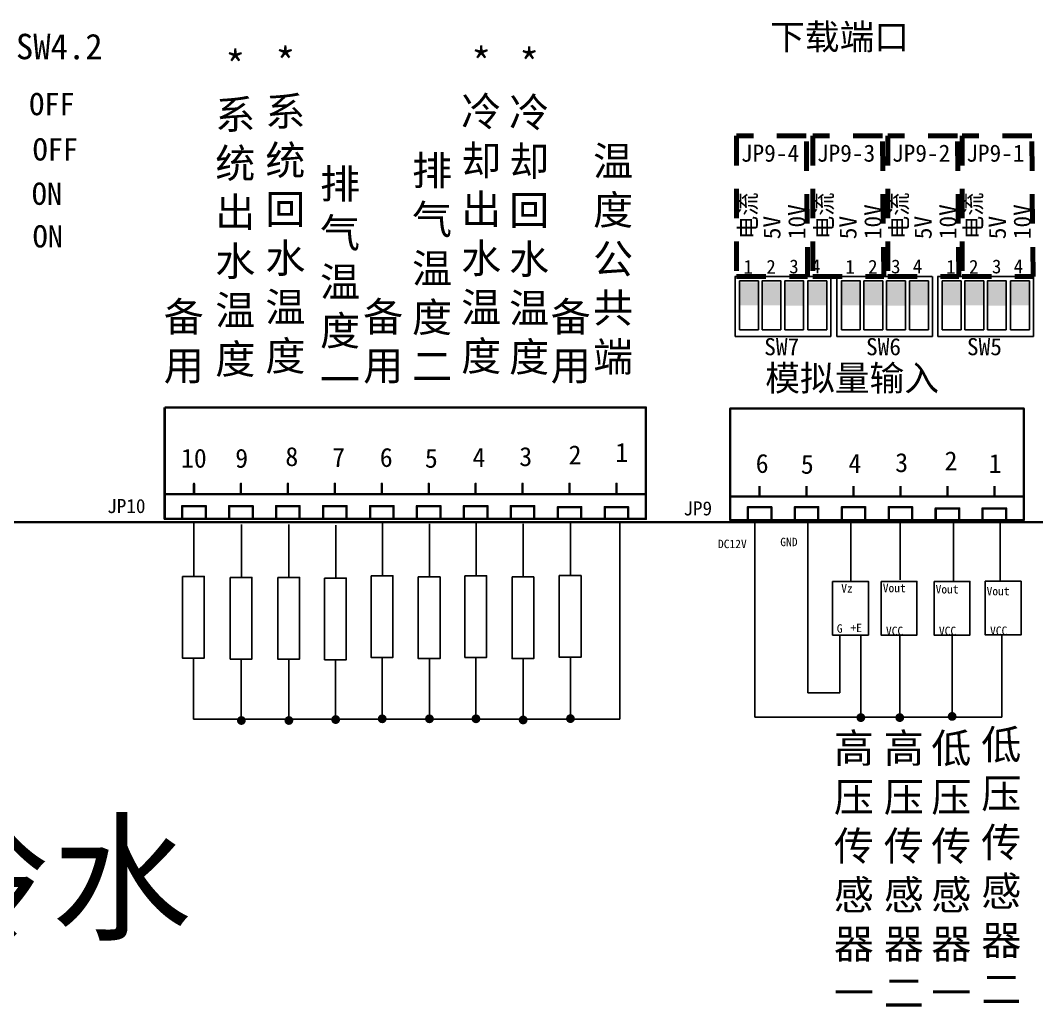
# Model space of a CAD drawing. Extents: x -2.3 to 27.3, y 18.5 to 36.9.
# Drawn here: x 1.59 to 5.92, y 28.876 to 33.077 of the extents above; entities that cross this region are included whole.
import ezdxf
from ezdxf.enums import TextEntityAlignment as Align

# ---------------------------------------------------------------- set-up
doc = ezdxf.new("R2010")
doc.units = 0
doc.header["$MEASUREMENT"] = 0
doc.linetypes.add('ACAD_ISO07W100', pattern=[3, 0, -3])
doc.linetypes.add('HIDDEN2', pattern=[0.1875, 0.125, -0.0625])
doc.layers.get('0').update_dxf_attribs({"linetype": 'CONTINUOUS'})
for name, color, linetype in [('BOTTOMSOLDER', 250, 'CONTINUOUS'), ('KEEPOUTLAYER', 250, 'CONTINUOUS'), ('TOPOVERLAY', 250, 'CONTINUOUS')]:
    doc.layers.add(name, color=color, linetype=linetype)
doc.styles.add('宋体', font='')
doc.styles.get('宋体').set_extended_font_data('SimSun')

msp = doc.modelspace()

# ---------------------------------------------------------------- hatches: boundary and pattern name
for points in [[(4.6532, 31.9608), (4.7333, 31.9608), (4.7333, 31.8627), (4.6532, 31.8627)], [(4.7509, 31.9612), (4.8311, 31.9612), (4.8311, 31.8631), (4.7509, 31.8631)], [(4.8466, 31.9603), (4.9268, 31.9603), (4.9268, 31.8622), (4.8466, 31.8622)], [(4.9449, 31.9607), (5.0251, 31.9607), (5.0251, 31.8626), (4.9449, 31.8626)], [(5.0868, 31.9608), (5.167, 31.9608), (5.167, 31.8627), (5.0868, 31.8627)], [(5.1846, 31.9612), (5.2647, 31.9612), (5.2647, 31.8631), (5.1846, 31.8631)], [(5.2803, 31.9603), (5.3605, 31.9603), (5.3605, 31.8622), (5.2803, 31.8622)], [(5.3786, 31.9607), (5.4588, 31.9607), (5.4588, 31.8626), (5.3786, 31.8626)], [(5.5168, 31.9608), (5.597, 31.9608), (5.597, 31.8627), (5.5168, 31.8627)], [(5.6145, 31.9612), (5.6947, 31.9612), (5.6947, 31.8631), (5.6145, 31.8631)], [(5.7103, 31.9603), (5.7905, 31.9603), (5.7905, 31.8622), (5.7103, 31.8622)], [(5.8086, 31.9607), (5.8888, 31.9607), (5.8888, 31.8626), (5.8086, 31.8626)]]:
    msp.add_hatch(color=256).paths.add_polyline_path(points)
h = msp.add_hatch(color=256)
edge = h.paths.add_edge_path()
edge.add_arc((2.5316, 30.0946), 0.0189, 180, 540)
h = msp.add_hatch(color=256)
edge = h.paths.add_edge_path()
edge.add_arc((2.734, 30.0946), 0.0189, 180, 540)
h = msp.add_hatch(color=256)
edge = h.paths.add_edge_path()
edge.add_arc((2.9334, 30.0985), 0.0189, 180, 540)
h = msp.add_hatch(color=256)
edge = h.paths.add_edge_path()
edge.add_arc((3.1318, 30.1019), 0.0189, 180, 540)
h = msp.add_hatch(color=256)
edge = h.paths.add_edge_path()
edge.add_arc((3.3328, 30.1019), 0.0189, 180, 540)
h = msp.add_hatch(color=256)
edge = h.paths.add_edge_path()
edge.add_arc((3.5312, 30.1019), 0.0189, 180, 540)
h = msp.add_hatch(color=256)
edge = h.paths.add_edge_path()
edge.add_arc((3.7322, 30.0969), 0.0189, 180, 540)
h = msp.add_hatch(color=256)
edge = h.paths.add_edge_path()
edge.add_arc((3.9337, 30.1026), 0.0189, 180, 540)
h = msp.add_hatch(color=256)
edge = h.paths.add_edge_path()
edge.add_arc((5.171, 30.1069), 0.0189, 180, 540)
h = msp.add_hatch(color=256)
edge = h.paths.add_edge_path()
edge.add_arc((5.3368, 30.1069), 0.0189, 180, 540)
h = msp.add_hatch(color=256)
edge = h.paths.add_edge_path()
edge.add_arc((5.56, 30.1121), 0.0189, 180, 540)

# ---------------------------------------------------------------- linework, layer by layer
for p, q in [((5.0409, 31.986), (4.6339, 31.986)), ((4.6356, 31.9863), (4.6356, 31.7297)), ((5.0425, 31.9863), (5.0425, 31.7297)), ((5.4745, 31.986), (5.0676, 31.986)), ((5.0693, 31.9863), (5.0693, 31.7297)), ((5.4762, 31.9863), (5.4762, 31.7297)), ((5.9045, 31.986), (5.4976, 31.986)), ((5.4993, 31.9863), (5.4993, 31.7297)), ((5.9062, 31.9863), (5.9062, 31.7297)), ((4.6542, 31.7589), (4.7346, 31.7589)), ((4.7504, 31.7589), (4.8307, 31.7589)), ((4.8467, 31.7589), (4.9271, 31.7589)), ((4.945, 31.7589), (5.0254, 31.7589)), ((5.0879, 31.7589), (5.1683, 31.7589)), ((5.184, 31.7589), (5.2644, 31.7589)), ((5.2804, 31.7589), (5.3608, 31.7589)), ((5.3787, 31.7589), (5.4591, 31.7589)), ((5.5179, 31.7589), (5.5983, 31.7589)), ((5.614, 31.7589), (5.6944, 31.7589)), ((5.7104, 31.7589), (5.7908, 31.7589)), ((5.8087, 31.7589), (5.889, 31.7589)), ((4.6356, 31.7297), (5.0425, 31.7297)), ((5.0693, 31.7297), (5.4762, 31.7297)), ((5.4993, 31.7297), (5.9062, 31.7297))]:
    msp.add_line(p, q)
for points in [[(4.6542, 31.7589), (4.6542, 31.9671), (4.7346, 31.9671), (4.7346, 31.7589)], [(4.7504, 31.7589), (4.7504, 31.9671), (4.8307, 31.9671), (4.8307, 31.7589)], [(4.8467, 31.7589), (4.8467, 31.9671), (4.9271, 31.9671), (4.9271, 31.7589)], [(4.945, 31.7589), (4.945, 31.9671), (5.0254, 31.9671), (5.0254, 31.7589)], [(5.0879, 31.7589), (5.0879, 31.9671), (5.1683, 31.9671), (5.1683, 31.7589)], [(5.184, 31.7589), (5.184, 31.9671), (5.2644, 31.9671), (5.2644, 31.7589)], [(5.2804, 31.7589), (5.2804, 31.9671), (5.3608, 31.9671), (5.3608, 31.7589)], [(5.3787, 31.7589), (5.3787, 31.9671), (5.4591, 31.9671), (5.4591, 31.7589)], [(5.5179, 31.7589), (5.5179, 31.9671), (5.5983, 31.9671), (5.5983, 31.7589)], [(5.614, 31.7589), (5.614, 31.9671), (5.6944, 31.9671), (5.6944, 31.7589)], [(5.7104, 31.7589), (5.7104, 31.9671), (5.7908, 31.9671), (5.7908, 31.7589)], [(5.8087, 31.7589), (5.8087, 31.9671), (5.889, 31.9671), (5.889, 31.7589)]]:
    msp.add_lwpolyline(points)
at = {"layer": 'BOTTOMSOLDER', "color": 0, "linetype": 'Continuous'}
for p, q in [((2.3285, 30.9338), (2.3285, 30.708)), ((2.5321, 30.9298), (2.5321, 30.704)), ((2.7345, 30.9301), (2.7345, 30.7043)), ((2.9339, 30.927), (2.9339, 30.7012)), ((3.1323, 30.9372), (3.1323, 30.7114)), ((3.3333, 30.9321), (3.3333, 30.7063)), ((3.5317, 30.9372), (3.5317, 30.7114)), ((3.7327, 30.9321), (3.7327, 30.7063)), ((3.9342, 30.9379), (3.9342, 30.7121)), ((4.1441, 30.1001), (4.1441, 30.9396)), ((4.719, 30.1085), (4.719, 30.9396)), ((4.9453, 30.2119), (4.9453, 30.9396)), ((5.1287, 30.6871), (5.1287, 30.9388)), ((5.3384, 30.6931), (5.3384, 30.9447)), ((5.5653, 30.6871), (5.5653, 30.9388)), ((5.7642, 30.6909), (5.7642, 30.9425)), ((5.8534, 30.9396), (5.8534, 30.9396)), ((2.3285, 30.708), (2.3285, 30.708)), ((2.5321, 30.704), (2.5321, 30.704)), ((2.7345, 30.7043), (2.7345, 30.7043)), ((3.1323, 30.7114), (3.1323, 30.7114)), ((3.3333, 30.7063), (3.3333, 30.7063)), ((3.5317, 30.7114), (3.5317, 30.7114)), ((3.7327, 30.7063), (3.7327, 30.7063)), ((3.9342, 30.7121), (3.9342, 30.7121)), ((2.9339, 30.7012), (2.9339, 30.7012)), ((5.0809, 30.4582), (5.0809, 30.2119)), ((5.1708, 30.1085), (5.1708, 30.4582)), ((5.3366, 30.4556), (5.3366, 30.1059)), ((5.5598, 30.4634), (5.5598, 30.1137)), ((5.7714, 30.1085), (5.7714, 30.4589)), ((2.3278, 30.3586), (2.3278, 30.1001)), ((3.1317, 30.3621), (3.1317, 30.1035)), ((3.3326, 30.357), (3.3326, 30.0984)), ((3.5311, 30.3621), (3.5311, 30.1035)), ((3.7321, 30.357), (3.7321, 30.0984)), ((3.9335, 30.3627), (3.9335, 30.1042)), ((2.5314, 30.3547), (2.5314, 30.0961)), ((2.7339, 30.355), (2.7339, 30.0964)), ((2.9332, 30.3519), (2.9332, 30.0933)), ((5.0809, 30.2119), (4.9453, 30.2119)), ((2.3278, 30.1001), (4.1441, 30.1001)), ((5.1708, 30.1085), (4.719, 30.1085)), ((5.1708, 30.1085), (5.7714, 30.1085)), ((5.6356, 30.1085), (5.6356, 30.1085))]:
    msp.add_line(p, q, dxfattribs=at)
at = {"layer": 'BOTTOMSOLDER', "color": 0, "linetype": 'HIDDEN2', "lineweight": 80}
for points in [[(4.6418, 32.5843), (4.6418, 31.986), (4.9443, 31.986), (4.9387, 32.5843), (4.6418, 32.5843)], [(4.9659, 32.5843), (4.9659, 31.986), (5.2683, 31.986), (5.2628, 32.5843), (4.9659, 32.5843)], [(5.2858, 32.5843), (5.2858, 31.986), (5.5883, 31.986), (5.5827, 32.5843), (5.2858, 32.5843)], [(5.6021, 32.5843), (5.6021, 31.986), (5.9045, 31.986), (5.899, 32.5843), (5.6021, 32.5843)]]:
    msp.add_lwpolyline(points, dxfattribs=at)
at = {"layer": 'BOTTOMSOLDER', "color": 0, "linetype": 'Continuous'}
for points in [[(2.2805, 30.708), (2.3733, 30.708), (2.3733, 30.3602), (2.2805, 30.3602)], [(2.4841, 30.704), (2.5769, 30.704), (2.5769, 30.3562), (2.4841, 30.3562)], [(2.6865, 30.7043), (2.7793, 30.7043), (2.7793, 30.3565), (2.6865, 30.3565)], [(3.0843, 30.7114), (3.1771, 30.7114), (3.1771, 30.3636), (3.0843, 30.3636)], [(3.2853, 30.7063), (3.3781, 30.7063), (3.3781, 30.3585), (3.2853, 30.3585)], [(3.4838, 30.7114), (3.5765, 30.7114), (3.5765, 30.3636), (3.4838, 30.3636)], [(3.6847, 30.7063), (3.7775, 30.7063), (3.7775, 30.3585), (3.6847, 30.3585)], [(3.8862, 30.7121), (3.979, 30.7121), (3.979, 30.3643), (3.8862, 30.3643)], [(2.8859, 30.7012), (2.9787, 30.7012), (2.9787, 30.3534), (2.8859, 30.3534)], [(5.0504, 30.6871), (5.2031, 30.6871), (5.2031, 30.4582), (5.0504, 30.4582)], [(5.257, 30.6871), (5.4097, 30.6871), (5.4097, 30.4582), (5.257, 30.4582)], [(5.4829, 30.6871), (5.6356, 30.6871), (5.6356, 30.4582), (5.4829, 30.4582)], [(5.7007, 30.6879), (5.8534, 30.6879), (5.8534, 30.4589), (5.7007, 30.4589)]]:
    msp.add_lwpolyline(points, close=True, dxfattribs=at)
at = {"layer": 'KEEPOUTLAYER', "color": 0, "const_width": 0.01}
msp.add_lwpolyline([(-0.2188, 30.9396), (10.7185, 30.9396)], dxfattribs=at)
at = {"layer": 'TOPOVERLAY', "color": 0, "const_width": 0.01}
for points in [[(2.2048, 30.9532), (2.2048, 31.4282)], [(2.2048, 31.4282), (4.2548, 31.4282)], [(4.2548, 30.9532), (4.2548, 31.4282)], [(4.6148, 31.4232), (5.8648, 31.4232)], [(4.6148, 30.9482), (4.6148, 31.4232)], [(5.8648, 30.9482), (5.8648, 31.4232)], [(2.3298, 31.0582), (2.3298, 31.1032)], [(2.5298, 31.0582), (2.5298, 31.1032)], [(2.7298, 31.0582), (2.7298, 31.1032)], [(2.9298, 31.0582), (2.9298, 31.1032)], [(3.1298, 31.0582), (3.1298, 31.1032)], [(3.3298, 31.0582), (3.3298, 31.1032)], [(3.5298, 31.0582), (3.5298, 31.1032)], [(3.7298, 31.0582), (3.7298, 31.1032)], [(3.9298, 31.0582), (3.9298, 31.1032)], [(4.1298, 31.0582), (4.1298, 31.1032)], [(4.7398, 31.0482), (4.7398, 31.0932)], [(4.9398, 31.0482), (4.9398, 31.0932)], [(5.1398, 31.0482), (5.1398, 31.0932)], [(5.3398, 31.0482), (5.3398, 31.0932)], [(5.5398, 31.0482), (5.5398, 31.0932)], [(5.7398, 31.0482), (5.7398, 31.0932)], [(2.2048, 31.0582), (3.4548, 31.0582)], [(3.4048, 31.0582), (4.2548, 31.0582)], [(4.6148, 31.0482), (5.0598, 31.0482)], [(5.0148, 31.0482), (5.8648, 31.0482)], [(2.2798, 30.9582), (2.2798, 31.0082)], [(2.2798, 31.0082), (2.3798, 31.0082)], [(2.3798, 30.9582), (2.3798, 31.0082)], [(2.4798, 31.0082), (2.5798, 31.0082)], [(2.4798, 30.9582), (2.4798, 31.0082)], [(2.5798, 30.9582), (2.5798, 31.0082)], [(2.6798, 30.9582), (2.6798, 31.0082)], [(2.6798, 31.0082), (2.7798, 31.0082)], [(2.7798, 30.9582), (2.7798, 31.0082)], [(2.8798, 31.0082), (2.9798, 31.0082)], [(2.8798, 30.9582), (2.8798, 31.0082)], [(2.9798, 30.9582), (2.9798, 31.0082)], [(3.0798, 31.0082), (3.1798, 31.0082)], [(3.0798, 30.9582), (3.0798, 31.0082)], [(3.1798, 30.9582), (3.1798, 31.0082)], [(3.2798, 31.0082), (3.3798, 31.0082)], [(3.2798, 30.9582), (3.2798, 31.0082)], [(3.3798, 30.9582), (3.3798, 31.0082)], [(3.4798, 31.0082), (3.5798, 31.0082)], [(3.4798, 30.9582), (3.4798, 31.0082)], [(3.5798, 30.9582), (3.5798, 31.0082)], [(3.6798, 30.9582), (3.6798, 31.0082)], [(3.6798, 31.0082), (3.7798, 31.0082)], [(3.7798, 30.9582), (3.7798, 31.0082)], [(3.8798, 30.9532), (3.8798, 31.0032)], [(3.8798, 31.0032), (3.9798, 31.0032)], [(3.9798, 30.9532), (3.9798, 31.0032)], [(4.0798, 31.0032), (4.1798, 31.0032)], [(4.0798, 30.9532), (4.0798, 31.0032)], [(4.1798, 30.9532), (4.1798, 31.0032)], [(4.6898, 30.9532), (4.6898, 31.0032)], [(4.6898, 31.0032), (4.7898, 31.0032)], [(4.7898, 30.9532), (4.7898, 31.0032)], [(4.8898, 30.9532), (4.8898, 31.0032)], [(4.8898, 31.0032), (4.9898, 31.0032)], [(4.9898, 30.9532), (4.9898, 31.0032)], [(5.0898, 30.9532), (5.0898, 31.0032)], [(5.0898, 31.0032), (5.1898, 31.0032)], [(5.1898, 30.9532), (5.1898, 31.0032)], [(5.2898, 31.0032), (5.3898, 31.0032)], [(5.2898, 30.9532), (5.2898, 31.0032)], [(5.3898, 30.9532), (5.3898, 31.0032)], [(5.4898, 30.9982), (5.5898, 30.9982)], [(5.4898, 30.9482), (5.4898, 30.9982)], [(5.5898, 30.9482), (5.5898, 30.9982)], [(5.6898, 30.9482), (5.6898, 30.9982)], [(5.6898, 30.9982), (5.7898, 30.9982)], [(5.7898, 30.9482), (5.7898, 30.9982)], [(2.2048, 30.9532), (4.2548, 30.9532)], [(4.6148, 30.9482), (5.8648, 30.9482)]]:
    msp.add_lwpolyline(points, dxfattribs=at)
at = {"layer": 'TOPOVERLAY', "color": 0, "const_width": 0.005}
for points in [[(4.2523, 31.4282, 1), (4.2573, 31.4282, 1)], [(4.2523, 31.4282, 1), (4.2573, 31.4282, 1)], [(4.6123, 31.4232, 1), (4.6173, 31.4232, 1)], [(4.6123, 31.4232, 1), (4.6173, 31.4232, 1)], [(5.8623, 31.4232, 1), (5.8673, 31.4232, 1)], [(5.8623, 31.4232, 1), (5.8673, 31.4232, 1)], [(2.3273, 31.1032, 1), (2.3323, 31.1032, 1)], [(2.5273, 31.1032, 1), (2.5323, 31.1032, 1)], [(2.7273, 31.1032, 1), (2.7323, 31.1032, 1)], [(2.9273, 31.1032, 1), (2.9323, 31.1032, 1)], [(3.1273, 31.1032, 1), (3.1323, 31.1032, 1)], [(3.3273, 31.1032, 1), (3.3323, 31.1032, 1)], [(3.5273, 31.1032, 1), (3.5323, 31.1032, 1)], [(3.7273, 31.1032, 1), (3.7323, 31.1032, 1)], [(3.9273, 31.1032, 1), (3.9323, 31.1032, 1)], [(4.1273, 31.1032, 1), (4.1323, 31.1032, 1)], [(2.2023, 31.0582, 1), (2.2073, 31.0582, 1)], [(2.3273, 31.0582, 1), (2.3323, 31.0582, 1)], [(2.5273, 31.0582, 1), (2.5323, 31.0582, 1)], [(2.7273, 31.0582, 1), (2.7323, 31.0582, 1)], [(2.9273, 31.0582, 1), (2.9323, 31.0582, 1)], [(3.1273, 31.0582, 1), (3.1323, 31.0582, 1)], [(3.3273, 31.0582, 1), (3.3323, 31.0582, 1)], [(3.4023, 31.0582, 1), (3.4073, 31.0582, 1)], [(3.4523, 31.0582, 1), (3.4573, 31.0582, 1)], [(3.5273, 31.0582, 1), (3.5323, 31.0582, 1)], [(3.7273, 31.0582, 1), (3.7323, 31.0582, 1)], [(3.9273, 31.0582, 1), (3.9323, 31.0582, 1)], [(4.1273, 31.0582, 1), (4.1323, 31.0582, 1)], [(4.2523, 31.0582, 1), (4.2573, 31.0582, 1)], [(4.6123, 31.0482, 1), (4.6173, 31.0482, 1)], [(4.7373, 31.0482, 1), (4.7423, 31.0482, 1)], [(4.9373, 31.0482, 1), (4.9423, 31.0482, 1)], [(5.0123, 31.0482, 1), (5.0173, 31.0482, 1)], [(5.0573, 31.0482, 1), (5.0623, 31.0482, 1)], [(5.1373, 31.0482, 1), (5.1423, 31.0482, 1)], [(5.3373, 31.0482, 1), (5.3423, 31.0482, 1)], [(5.5373, 31.0482, 1), (5.5423, 31.0482, 1)], [(5.7373, 31.0482, 1), (5.7423, 31.0482, 1)], [(5.8623, 31.0482, 1), (5.8673, 31.0482, 1)], [(2.2773, 31.0082, 1), (2.2823, 31.0082, 1)], [(2.2773, 31.0082, 1), (2.2823, 31.0082, 1)], [(2.3773, 31.0082, 1), (2.3823, 31.0082, 1)], [(2.3773, 31.0082, 1), (2.3823, 31.0082, 1)], [(2.4773, 31.0082, 1), (2.4823, 31.0082, 1)], [(2.4773, 31.0082, 1), (2.4823, 31.0082, 1)], [(2.5773, 31.0082, 1), (2.5823, 31.0082, 1)], [(2.5773, 31.0082, 1), (2.5823, 31.0082, 1)], [(2.6773, 31.0082, 1), (2.6823, 31.0082, 1)], [(2.6773, 31.0082, 1), (2.6823, 31.0082, 1)], [(2.7773, 31.0082, 1), (2.7823, 31.0082, 1)], [(2.7773, 31.0082, 1), (2.7823, 31.0082, 1)], [(2.8773, 31.0082, 1), (2.8823, 31.0082, 1)], [(2.8773, 31.0082, 1), (2.8823, 31.0082, 1)], [(2.9773, 31.0082, 1), (2.9823, 31.0082, 1)], [(2.9773, 31.0082, 1), (2.9823, 31.0082, 1)], [(3.0773, 31.0082, 1), (3.0823, 31.0082, 1)], [(3.0773, 31.0082, 1), (3.0823, 31.0082, 1)], [(3.1773, 31.0082, 1), (3.1823, 31.0082, 1)], [(3.1773, 31.0082, 1), (3.1823, 31.0082, 1)], [(3.2773, 31.0082, 1), (3.2823, 31.0082, 1)], [(3.2773, 31.0082, 1), (3.2823, 31.0082, 1)], [(3.3773, 31.0082, 1), (3.3823, 31.0082, 1)], [(3.3773, 31.0082, 1), (3.3823, 31.0082, 1)], [(3.4773, 31.0082, 1), (3.4823, 31.0082, 1)], [(3.4773, 31.0082, 1), (3.4823, 31.0082, 1)], [(3.5773, 31.0082, 1), (3.5823, 31.0082, 1)], [(3.5773, 31.0082, 1), (3.5823, 31.0082, 1)], [(3.6773, 31.0082, 1), (3.6823, 31.0082, 1)], [(3.6773, 31.0082, 1), (3.6823, 31.0082, 1)], [(3.7773, 31.0082, 1), (3.7823, 31.0082, 1)], [(3.7773, 31.0082, 1), (3.7823, 31.0082, 1)], [(3.8773, 31.0032, 1), (3.8823, 31.0032, 1)], [(3.8773, 31.0032, 1), (3.8823, 31.0032, 1)], [(3.9773, 31.0032, 1), (3.9823, 31.0032, 1)], [(3.9773, 31.0032, 1), (3.9823, 31.0032, 1)], [(4.0773, 31.0032, 1), (4.0823, 31.0032, 1)], [(4.0773, 31.0032, 1), (4.0823, 31.0032, 1)], [(4.1773, 31.0032, 1), (4.1823, 31.0032, 1)], [(4.1773, 31.0032, 1), (4.1823, 31.0032, 1)], [(4.6873, 31.0032, 1), (4.6923, 31.0032, 1)], [(4.6873, 31.0032, 1), (4.6923, 31.0032, 1)], [(4.7873, 31.0032, 1), (4.7923, 31.0032, 1)], [(4.7873, 31.0032, 1), (4.7923, 31.0032, 1)], [(4.8873, 31.0032, 1), (4.8923, 31.0032, 1)], [(4.8873, 31.0032, 1), (4.8923, 31.0032, 1)], [(4.9873, 31.0032, 1), (4.9923, 31.0032, 1)], [(4.9873, 31.0032, 1), (4.9923, 31.0032, 1)], [(5.0873, 31.0032, 1), (5.0923, 31.0032, 1)], [(5.0873, 31.0032, 1), (5.0923, 31.0032, 1)], [(5.1873, 31.0032, 1), (5.1923, 31.0032, 1)], [(5.1873, 31.0032, 1), (5.1923, 31.0032, 1)], [(5.2873, 31.0032, 1), (5.2923, 31.0032, 1)], [(5.2873, 31.0032, 1), (5.2923, 31.0032, 1)], [(5.3873, 31.0032, 1), (5.3923, 31.0032, 1)], [(5.3873, 31.0032, 1), (5.3923, 31.0032, 1)], [(2.2773, 30.9582, 1), (2.2823, 30.9582, 1)], [(2.3773, 30.9582, 1), (2.3823, 30.9582, 1)], [(2.4773, 30.9582, 1), (2.4823, 30.9582, 1)], [(2.5773, 30.9582, 1), (2.5823, 30.9582, 1)], [(2.6773, 30.9582, 1), (2.6823, 30.9582, 1)], [(2.7773, 30.9582, 1), (2.7823, 30.9582, 1)], [(2.8773, 30.9582, 1), (2.8823, 30.9582, 1)], [(2.9773, 30.9582, 1), (2.9823, 30.9582, 1)], [(3.0773, 30.9582, 1), (3.0823, 30.9582, 1)], [(3.1773, 30.9582, 1), (3.1823, 30.9582, 1)], [(3.2773, 30.9582, 1), (3.2823, 30.9582, 1)], [(3.3773, 30.9582, 1), (3.3823, 30.9582, 1)], [(3.4773, 30.9582, 1), (3.4823, 30.9582, 1)], [(3.5773, 30.9582, 1), (3.5823, 30.9582, 1)], [(3.6773, 30.9582, 1), (3.6823, 30.9582, 1)], [(3.7773, 30.9582, 1), (3.7823, 30.9582, 1)], [(5.4873, 30.9982, 1), (5.4923, 30.9982, 1)], [(5.4873, 30.9982, 1), (5.4923, 30.9982, 1)], [(5.5873, 30.9982, 1), (5.5923, 30.9982, 1)], [(5.5873, 30.9982, 1), (5.5923, 30.9982, 1)], [(5.6873, 30.9982, 1), (5.6923, 30.9982, 1)], [(5.6873, 30.9982, 1), (5.6923, 30.9982, 1)], [(5.7873, 30.9982, 1), (5.7923, 30.9982, 1)], [(5.7873, 30.9982, 1), (5.7923, 30.9982, 1)], [(2.2023, 30.9532, 1), (2.2073, 30.9532, 1)], [(2.2023, 30.9532, 1), (2.2073, 30.9532, 1)], [(3.8773, 30.9532, 1), (3.8823, 30.9532, 1)], [(3.9773, 30.9532, 1), (3.9823, 30.9532, 1)], [(4.0773, 30.9532, 1), (4.0823, 30.9532, 1)], [(4.1773, 30.9532, 1), (4.1823, 30.9532, 1)], [(4.2523, 30.9532, 1), (4.2573, 30.9532, 1)], [(4.2523, 30.9532, 1), (4.2573, 30.9532, 1)], [(4.6123, 30.9482, 1), (4.6173, 30.9482, 1)], [(4.6123, 30.9482, 1), (4.6173, 30.9482, 1)], [(4.6873, 30.9532, 1), (4.6923, 30.9532, 1)], [(4.7873, 30.9532, 1), (4.7923, 30.9532, 1)], [(4.8873, 30.9532, 1), (4.8923, 30.9532, 1)], [(4.9873, 30.9532, 1), (4.9923, 30.9532, 1)], [(5.0873, 30.9532, 1), (5.0923, 30.9532, 1)], [(5.1873, 30.9532, 1), (5.1923, 30.9532, 1)], [(5.2873, 30.9532, 1), (5.2923, 30.9532, 1)], [(5.3873, 30.9532, 1), (5.3923, 30.9532, 1)], [(5.4873, 30.9482, 1), (5.4923, 30.9482, 1)], [(5.5873, 30.9482, 1), (5.5923, 30.9482, 1)], [(5.6873, 30.9482, 1), (5.6923, 30.9482, 1)], [(5.7873, 30.9482, 1), (5.7923, 30.9482, 1)], [(5.8623, 30.9482, 1), (5.8673, 30.9482, 1)], [(5.8623, 30.9482, 1), (5.8673, 30.9482, 1)]]:
    msp.add_lwpolyline(points, format="xyb", close=True, dxfattribs=at)

# ---------------------------------------------------------------- texts
at = {"linetype": 'ACAD_ISO07W100', "style": '宋体'}
for s, p in [('JP9-4', (4.6598, 32.4748)), ('JP9-3', (4.9838, 32.4748)), ('JP9-2', (5.3038, 32.4748)), ('JP9-1', (5.62, 32.4748)), ('SW7', (4.7594, 31.6504)), ('SW6', (5.1931, 31.6504)), ('SW5', (5.6231, 31.6504))]:
    msp.add_text(s, height=0.07301, dxfattribs=at).set_placement(p)
for s, p in [('电流', (4.726, 32.1446)), ('电流', (5.05, 32.1446)), ('电流', (5.37, 32.1446)), ('电流', (5.6862, 32.1446)), ('10V', (4.9343, 32.1446)), ('10V', (5.2583, 32.1446)), ('10V', (5.5782, 32.1446)), ('10V', (5.8945, 32.1446)), ('5V', (4.8286, 32.1446)), ('5V', (5.1526, 32.1446)), ('5V', (5.4726, 32.1446)), ('5V', (5.7888, 32.1446))]:
    msp.add_text(s, height=0.07301, rotation=90, dxfattribs=at).set_placement(p)
at = {"linetype": 'ACAD_ISO07W100'}
for s, p in [('1', (4.7113, 32.0567)), ('2', (4.8084, 32.0567)), ('3', (4.9062, 32.0581)), ('4', (4.9988, 32.0586)), ('1', (5.145, 32.0567)), ('2', (5.2421, 32.0567)), ('3', (5.3399, 32.0581)), ('4', (5.4325, 32.0586)), ('1', (5.575, 32.0567)), ('2', (5.672, 32.0567)), ('3', (5.7698, 32.0581)), ('4', (5.8624, 32.0586))]:
    msp.add_text(s, height=0.059, dxfattribs=at).set_placement(p, align=Align.TOP_RIGHT)
at = {"layer": 'BOTTOMSOLDER', "color": 0, "linetype": 'Continuous'}
for s, insert, char_height, width, attachment_point in [('{\\fSimSun|b0|i0|c134|p54;下载端口}', (4.7839, 33.061), 0.108573, 0.614766, 1), ('{\\fSimSun|b0|i0|c134|p54;*\\P系统出水温度}', (2.5057, 32.2524), 0.125, 0.036797, 5), ('{\\fSimSun|b0|i0|c134|p54;*\\P系统回水温度}', (2.719, 32.2657), 0.125, 0.036797, 5), ('{\\fSimSun|b0|i0|c134|p54;*\\P冷却出水温度}', (3.5535, 32.265), 0.125, 0.036797, 5), ('{\\fSimSun|b0|i0|c134|p54;*\\P冷却回水温度}', (3.7578, 32.2613), 0.125, 0.036797, 5), ('{\\fSimSun|b0|i0|c134|p54;温度公共端}', (4.1154, 32.0539), 0.125, 0.036797, 5), ('{\\fSimSun|b0|i0|c134|p54;排气温度二}', (3.344, 32.0203), 0.125, 0.036797, 5), ('{\\fSimSun|b0|i0|c134|p54;排气温度一}', (2.952, 31.9633), 0.125, 0.036797, 5), ('{\\fSimSun|b0|i0|c134|p54;备用}', (2.2861, 31.7031), 0.125, 0.036797, 5), ('{\\fSimSun|b0|i0|c134|p54;备用}', (3.1358, 31.7031), 0.125, 0.036797, 5), ('{\\fSimSun|b0|i0|c134|p54;备用}', (3.9348, 31.7031), 0.125, 0.036797, 5), ('{\\fSimSun|b0|i0|c134|p54;模拟量输入}', (4.7637, 31.6074), 0.108573, 1.019296, 1), ('{\\fSimSun|b0|i0|c134|p54;高压传感器一}', (5.0559, 30.0392), 0.125, 0.036797, 1), ('{\\fSimSun|b0|i0|c134|p54;高压传感器二}', (5.2688, 30.0392), 0.125, 0.036797, 1), ('{\\fSimSun|b0|i0|c134|p54;低压传感器一}', (5.4712, 30.0392), 0.125, 0.036797, 1), ('{\\fSimSun|b0|i0|c134|p54;低压传感器二}', (5.6841, 30.0547), 0.125, 0.036797, 1), ('\\pt2.1878,11.814;{\\fSimSun|b0|i0|c134|p54;双机头水冷冷水}', (-1.8581, 29.6423), 0.437567, 5.040106, 1)]:
    msp.add_mtext(s, dxfattribs=dict(at, insert=insert, char_height=char_height, width=width, attachment_point=attachment_point))
at = {"layer": 'BOTTOMSOLDER', "color": 0, "linetype": 'Continuous', "insert": (1.5711, 33.0197), "char_height": 0.10857, "width": 0.036797, "attachment_point": 1, "style": '宋体'}
msp.add_mtext('SW4.2', dxfattribs=at)
at = {"layer": 'TOPOVERLAY', "color": 0, "style": '宋体'}
for s, p in [('OFF', (1.6277, 32.6727)), ('OFF', (1.6422, 32.4797)), ('ON', (1.6387, 32.291)), ('ON', (1.6422, 32.1095))]:
    msp.add_text(s, height=0.09479, dxfattribs=at).set_placement(p)
at = {"layer": 'TOPOVERLAY', "color": 0}
for s, height, p in [('2', 0.081, (3.9257, 31.1855)), ('1 ', 0.081, (4.125, 31.1962)), ('10', 0.081, (2.274, 31.1713)), ('9', 0.081, (2.5054, 31.1713)), ('8', 0.081, (2.719, 31.1784)), ('7', 0.081, (2.9183, 31.1748)), ('6', 0.081, (3.1212, 31.1748)), ('5', 0.081, (3.3134, 31.1713)), ('4', 0.081, (3.5163, 31.1748)), ('3', 0.081, (3.7156, 31.1784)), ('6', 0.081, (4.723, 31.1492)), ('5', 0.081, (4.9152, 31.1457)), ('4', 0.081, (5.1181, 31.1492)), ('3', 0.081, (5.3174, 31.1528)), ('2', 0.081, (5.5275, 31.1599)), ('1 ', 0.081, (5.7159, 31.1489)), ('JP10', 0.06, (1.9598, 30.9782)), ('JP9', 0.06, (4.4148, 30.9682)), ('DC12V', 0.036, (4.5623, 30.8288)), ('GND', 0.036, (4.8278, 30.8371)), ('Vz', 0.036, (5.0874, 30.6395)), ('Vout', 0.036, (5.2645, 30.6409)), ('Vout', 0.036, (5.4896, 30.6356)), ('Vout', 0.036, (5.7068, 30.6277)), ('G', 0.036, (5.0686, 30.4684)), ('+E', 0.036, (5.1266, 30.4712)), ('VCC', 0.036, (5.2779, 30.4582)), ('VCC', 0.036, (5.5037, 30.4582)), ('VCC', 0.036, (5.7215, 30.4589))]:
    msp.add_text(s, height=height, dxfattribs=at).set_placement(p)

doc.saveas('drawing.dxf')
